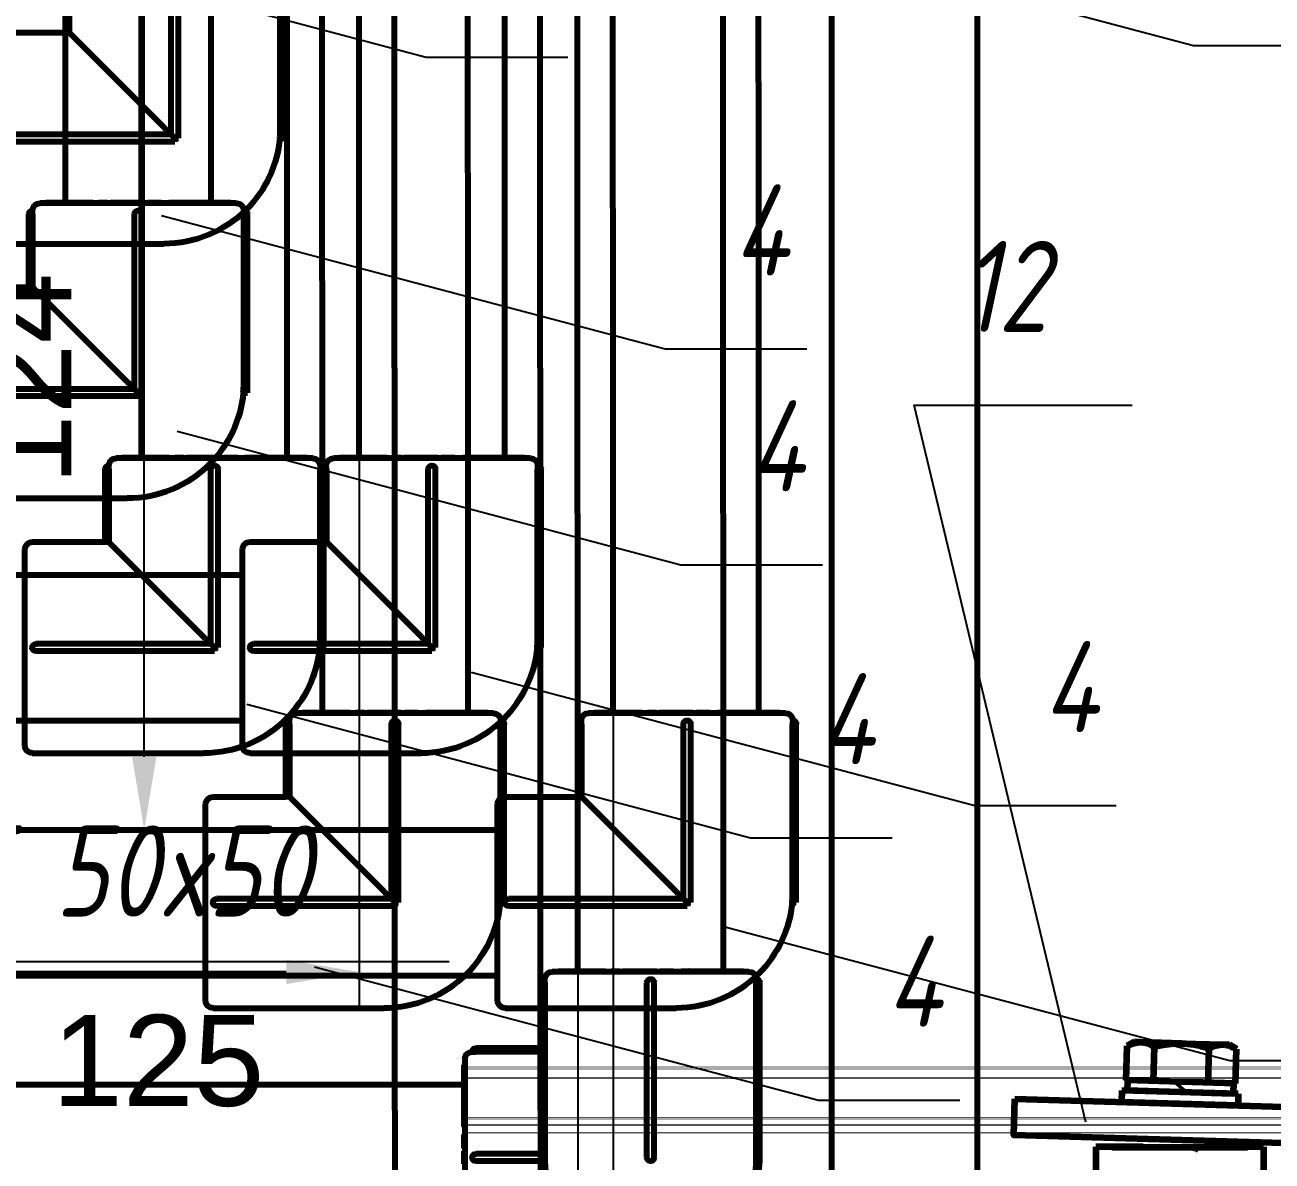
# Model space of a CAD drawing. Header units: millimetres. Extents: x -92220 to 11040, y -5929 to 27498.
# Drawn here: x 194.4 to 365.6, y 248 to 404 of the extents above; entities that cross this region are included whole.
import ezdxf

# ---------------------------------------------------------------- set-up
doc = ezdxf.new("R2010")
doc.units = ezdxf.units.MM
for name, color, linetype in [('13 Канализация 2', 7, 'Continuous'), ('17 Конструкции 2', 7, 'Continuous'), ('21 Вода ветка 1', 7, 'Continuous'), ('22 Вода ветка 2', 7, 'Continuous'), ('23 Вода ветка 3', 7, 'Continuous'), ('24 Вода ветка 4', 7, 'Continuous'), ('25 Вода ветка 5', 7, 'Continuous'), ('26 Вода ветка 6', 7, 'Continuous'), ('27 Вода ветка 7', 7, 'Continuous'), ('28 Вода ветка 8', 7, 'Continuous'), ('33 Вода ветка 13', 7, 'Continuous'), ('34 Вода ветка 14', 7, 'Continuous')]:
    doc.layers.add(name, color=color, linetype=linetype)
doc.styles.get("Standard").update_dxf_attribs({"font": 'arial.ttf'})
doc.styles.add('ГОСТ-ISOCPEUR', font='isocpeui.ttf', dxfattribs={"width": 0.8})
doc.dimstyles.new('ISO-25', dxfattribs={"dimtxt": 2.5, "dimasz": 2.5, "dimexe": 1.25, "dimexo": 0.625, "dimtad": 1, "dimtxsty": 'Standard', "dimcen": 2.5, "dimadec": 0, "dimazin": 0, "dimtfac": 1, "dimtmove": 0, "dimatfit": 3, "dimfxl": 1, "dimarcsym": 0})

# ---------------------------------------------------------------- blocks, each defined once
blk = doc.blocks.new('*D86')
at = {"layer": '13 Канализация 2', "color": 0, "lineweight": -2}
for p, q in [((267.85, 209.22), (39.69, 216.08)), ((236.05, 201.86), (39.48, 201.86))]:
    blk.add_line(p, q, dxfattribs=at)
for start, end in [(173.3344, 175.8067), (178.279, 180), (182.4723, 184.9446)]:
    blk.add_arc((513.02, 201.86), 463.54, start, end, dxfattribs=at)
at = {"layer": '13 Канализация 2', "color": 0}
for points in [[(47.39, 235.92), (54.05, 235.58), (49.69, 215.78)], [(53.24, 181.93), (46.58, 181.79), (49.48, 201.86)]]:
    blk.add_solid(points, dxfattribs=at)
at = {"layer": 'Defpoints', "color": 0}
for p in [(49.57, 211.14), (267.85, 209.22), (236.05, 201.86), (513.02, 201.86), (513.02, 201.86)]:
    blk.add_point(p, dxfattribs=at)
at = {"layer": '13 Канализация 2', "color": 0, "insert": (31.94, 209.08), "char_height": 12.5, "attachment_point": 5, "rotation": 89.1395}
blk.add_mtext('1,72%%d', dxfattribs=at)
blk = doc.blocks.new('A$C24473B691')
at = {"color": 0, "linetype": 'Continuous', "lineweight": -2, "extrusion": (-2.22045e-16, 1, -2.22045e-16)}
for p, q in [((13.5, 26), (-13.5, 26)), ((-12.69, 26), (-12.69, 26.1)), ((-12.69, 26.1), (-10.96, 26.1)), ((-10.96, 26), (-10.96, 26.1)), ((-9.7, 26.1), (-8.7, 26.1)), ((-9.7, 26), (-9.7, 26.1)), ((-8.7, 26), (-8.7, 26.1)), ((-8.7, 26.1), (-8.08, 26.1)), ((-8.08, 26.1), (-6.79, 26.1)), ((-8.08, 26), (-8.08, 26.1)), ((-6.79, 26.1), (-6.65, 26.1)), ((-6.79, 26), (-6.79, 26.1)), ((-6.65, 26), (-6.65, 26.1)), ((-6.65, 26.1), (-6.16, 26.1)), ((-6.16, 26), (-6.16, 26.1)), ((-5.42, 26.1), (-5.31, 26.1)), ((-5.42, 26), (-5.42, 26.1)), ((-5.31, 26.1), (-5.07, 26.1)), ((-5.31, 26), (-5.31, 26.1)), ((-5.07, 26), (-5.07, 26.1)), ((-5.07, 26.1), (-4.19, 26.1)), ((-4.19, 26), (-4.19, 26.1)), ((-3.84, 26.1), (-3.6, 26.1)), ((-3.84, 26), (-3.84, 26.1)), ((-3.6, 26.1), (-3.32, 26.1)), ((-3.6, 26), (-3.6, 26.1)), ((-3.32, 26), (-3.32, 26.1)), ((-3.32, 26.1), (-2.04, 26.1)), ((-2.04, 26.1), (-2.01, 26.1)), ((-2.04, 26), (-2.04, 26.1)), ((-2.01, 26.1), (-1.74, 26.1)), ((-2.01, 26), (-2.01, 26.1)), ((-1.74, 26.1), (-1.07, 26.1)), ((-1.74, 26), (-1.74, 26.1)), ((-0.94, 26), (-0.94, 26.1)), ((-0.86, 26.1), (-0.47, 26.1)), ((-0.47, 26.1), (-0.18, 26.1)), ((-0.47, 26), (-0.47, 26.1)), ((-0.18, 26), (-0.18, 26.1)), ((-0.18, 26.1), (0.07, 26.1)), ((0.07, 26.1), (0.86, 26.1)), ((0.07, 26), (0.07, 26.1)), ((0.86, 26), (0.86, 26.1)), ((1.28, 26.1), (1.54, 26.1)), ((1.28, 26), (1.28, 26.1)), ((1.54, 26.1), (1.69, 26.1)), ((1.54, 26), (1.54, 26.1)), ((1.69, 26.1), (2.2, 26.1)), ((1.69, 26), (1.69, 26.1)), ((3.06, 26), (3.06, 26.1)), ((4.28, 26), (4.28, 26.1)), ((5.2, 26), (5.2, 26.1)), ((6.82, 26.1), (7.22, 26.1)), ((6.82, 26), (6.82, 26.1)), ((7.22, 26), (7.22, 26.1)), ((8.46, 26), (8.46, 26.1)), ((9.19, 26.1), (9.24, 26.1)), ((9.19, 26), (9.19, 26.1)), ((9.24, 26.1), (9.42, 26.1)), ((9.24, 26), (9.24, 26.1)), ((9.42, 26), (9.42, 26.1)), ((10.15, 26.1), (10.42, 26.1)), ((10.15, 26), (10.15, 26.1)), ((10.42, 26.1), (10.5, 26.1)), ((10.42, 26), (10.42, 26.1)), ((10.5, 26.1), (10.6, 26.1)), ((10.5, 26), (10.5, 26.1)), ((10.6, 26.1), (10.71, 26.1)), ((10.6, 26), (10.6, 26.1)), ((10.71, 26), (10.71, 26.1)), ((12.06, 26.1), (12.45, 26.1)), ((12.06, 26), (12.06, 26.1)), ((12.45, 26.1), (12.69, 26.1)), ((12.45, 26), (12.45, 26.1)), ((12.69, 26.1), (12.73, 26.1)), ((12.69, 26), (12.69, 26.1)), ((12.73, 26), (12.73, 26.1)), ((-15, 14.5), (-15, 24.5)), ((-14.49, 24.5), (-14.49, 14.49)), ((-0.5, 0.5), (-0.5, 24.5)), ((0.5, 0), (0.5, 24.5)), ((14.49, 1.5), (14.49, 24.5)), ((15, 0), (15, 24.5)), ((-25, 14.5), (-15, 14.5)), ((-1.5, 1.5), (-14.49, 14.49)), ((-26, -13.5), (-26, 13.5)), ((-0.5, 0.5), (-24.5, 0.5)), ((0, 0), (-0.5, 0.5)), ((0, -0.5), (0, 0)), ((0, 0), (0.5, 0)), ((14.42, 0), (15, 0)), ((0, -0.5), (-24.5, -0.5)), ((-25, -14.5), (-1.5, -14.5))]:
    blk.add_line(p, q, dxfattribs=at)
at = {"color": 0, "linetype": 'Continuous', "lineweight": -2, "extrusion": (4.93038e-32, -2.22045e-16, -1)}
for centre, radius, start, end in [((13.5, 25), 1, 0, 90), ((-13.5, 25), 1, 90, 180), ((14.5, 24.5), 0.5, 0, 90), ((0, 24.5), 0.5, 0, 180), ((-14.5, 24.5), 0.5, 90, 180), ((25, 13.5), 1, 0, 90), ((24.5, 0), 0.5, 270, 90), ((1.5, 1.5), 16, 185.3794, 225), ((1.5, 1.5), 16, 225, 270), ((25, -13.5), 1, 270, 0)]:
    blk.add_arc(centre, radius, start, end, dxfattribs=at)
at = {"color": 0, "linetype": 'Continuous', "lineweight": -2}
for points, degree in [([(-10.96, 26.1), (-10.96, 26.1), (-10.81, 26.1)], 2), ([(-1.07, 26.1), (-1, 26.1), (-0.94, 26.1)], 2), ([(-0.94, 26.1), (-0.91, 26.1), (-0.86, 26.1)], 2), ([(2.2, 26.1), (2.61, 26.1), (3, 26.1), (3.05, 26.1)], 2), ([(3.05, 26.1), (3.06, 26.1), (3.06, 26.1)], 2), ([(5.45, 26.1), (5.6, 26.1), (5.85, 26.1), (6.11, 26.1), (6.39, 26.1), (6.53, 26.1)], 2), ([(7.36, 26.1), (7.52, 26.1), (7.98, 26.1), (8.2, 26.1)], 2), ([(8.46, 26.1), (8.48, 26.1), (8.52, 26.1)], 2), ([(8.52, 26.1), (8.68, 26.1), (8.85, 26.1)], 2), ([(8.85, 26.1), (8.98, 26.1), (9.19, 26.1)], 2), ([(10.71, 26.1), (10.71, 26.1), (10.92, 26.1)], 2), ([(10.92, 26.1), (11.12, 26.1), (11.39, 26.1)], 2), ([(11.39, 26.1), (11.67, 26.1), (12.05, 26.1), (12.06, 26.1)], 2), ([(12.06, 26.1), (12.06, 26.1), (12.06, 26.1)], 2), ([(-1.5, 1.5), (-1.17, 1.17), (-0.83, 0.83), (-0.5, 0.5)], 3)]:
    blk.add_open_spline(points, degree=degree, dxfattribs=at)
for points, degree, knots in [([(-10.81, 26.1), (-10.67, 26.1), (-10.23, 26.1), (-9.84, 26.1), (-9.7, 26.1)], 2, [-3, -3, -3, -2, -1, -0.484947, -0.484947, -0.484947]), ([(4.28, 26.1), (4.28, 26.1), (4.41, 26.1), (4.65, 26.1)], 2, [-1.502374, -1.502374, -1.502374, -1, 0, 0, 0]), ([(4.65, 26.1), (4.91, 26.1), (5.18, 26.1), (5.2, 26.1)], 2, [-2, -2, -2, -1, -0.936655, -0.936655, -0.936655]), ([(5.2, 26.1), (5.2, 26.1), (5.27, 26.1), (5.45, 26.1)], 2, [-1.431321, -1.431321, -1.431321, -1, 0, 0, 0]), ([(6.53, 26.1), (6.72, 26.1), (6.82, 26.1), (6.82, 26.1)], 2, [-3, -3, -3, -2, -1.429003, -1.429003, -1.429003]), ([(7.22, 26.1), (7.22, 26.1), (7.29, 26.1), (7.36, 26.1)], 2, [-1.875117, -1.875117, -1.875117, -1, 0, 0, 0]), ([(8.2, 26.1), (8.42, 26.1), (8.46, 26.1), (8.46, 26.1)], 2, [-2, -2, -2, -1, -0.823469, -0.823469, -0.823469]), ([(9.42, 26.1), (9.57, 26.1), (9.8, 26.1), (9.92, 26.1)], 2, [-1.854622, -1.854622, -1.854622, -1, 0, 0, 0]), ([(9.92, 26.1), (10.09, 26.1), (10.15, 26.1), (10.15, 26.1)], 2, [-3, -3, -3, -2, -1.715556, -1.715556, -1.715556]), ([(-14.49, 24.5), (-14.49, 24.56), (-14.49, 24.62), (-14.49, 24.73), (-14.49, 24.79), (-14.5, 24.87), (-14.5, 24.91), (-14.5, 24.95), (-14.5, 24.97), (-14.5, 24.99), (-14.5, 25), (-14.5, 25)], 3, [0.22380526, 0.22380526, 0.22380526, 0.22380526, 0.24107522, 0.24107522, 0.25834518, 0.25834518, 0.27361424, 0.27361424, 0.28601062, 0.28601062, 0.29840701, 0.29840701, 0.29840701, 0.29840701]), ([(14.5, 25), (14.5, 25), (14.5, 24.99), (14.5, 24.97), (14.5, 24.95), (14.5, 24.91), (14.5, 24.87), (14.49, 24.79), (14.49, 24.73), (14.49, 24.62), (14.49, 24.56), (14.49, 24.5)], 3, [0.44761051, 0.44761051, 0.44761051, 0.44761051, 0.4600069, 0.4600069, 0.47240329, 0.47240329, 0.48767234, 0.48767234, 0.5049423, 0.5049423, 0.52221227, 0.52221227, 0.52221227, 0.52221227]), ([(-14.49, 14.49), (-14.49, 14.49), (-14.5, 14.49), (-14.5, 14.49), (-14.56, 14.49), (-14.63, 14.49), (-14.75, 14.49), (-14.81, 14.49), (-14.9, 14.5), (-14.94, 14.5), (-14.99, 14.5), (-15, 14.5), (-15, 14.5)], 3, [0.30051544, 0.30051544, 0.30051544, 0.30051544, 0.30137498, 0.30137498, 0.30137498, 0.32021092, 0.32021092, 0.33904685, 0.33904685, 0.35788279, 0.35788279, 0.37671872, 0.37671872, 0.37671872, 0.37671872]), ([(14.42, 0), (14.44, 0.25), (14.46, 0.5), (14.49, 1), (14.49, 1.25), (14.49, 1.5)], 3, [-0.1505166, -0.1505166, -0.1505166, -0.1505166, -0.0751727, -0.0751727, -0.0000024, -0.0000024, -0.0000024, -0.0000024])]:
    blk.add_open_spline(points, degree=degree, knots=knots, dxfattribs=at)
blk = doc.blocks.new('*D145')
at = {"layer": '23 Вода ветка 3', "color": 0, "lineweight": -2}
for p, q in [((210, 588.45), (121.21, 588.45)), ((126.21, 578.45), (126.21, 408.51)), ((189, 398.51), (121.21, 398.51))]:
    blk.add_line(p, q, dxfattribs=at)
at = {"layer": '23 Вода ветка 3', "color": 0}
for points in [[(127.88, 578.45), (124.54, 578.45), (126.21, 588.45)], [(124.54, 408.51), (127.88, 408.51), (126.21, 398.51)]]:
    blk.add_solid(points, dxfattribs=at)
at = {"layer": 'Defpoints', "color": 0}
for p in [(210, 588.45), (126.21, 398.51), (189, 398.51)]:
    blk.add_point(p, dxfattribs=at)
at = {"layer": '23 Вода ветка 3', "color": 0, "insert": (109.83, 465.16), "char_height": 12.5, "attachment_point": 5, "rotation": 90}
blk.add_mtext('190', dxfattribs=at)
blk = doc.blocks.new('*D155')
at = {"layer": '25 Вода ветка 5', "color": 0, "lineweight": -2}
for p, q in [((245.27, 528.51), (178.41, 528.51)), ((183.41, 338.51), (183.41, 518.51)), ((224.3, 328.51), (178.41, 328.51))]:
    blk.add_line(p, q, dxfattribs=at)
at = {"layer": '25 Вода ветка 5', "color": 0}
for points in [[(185.07, 518.51), (181.74, 518.51), (183.41, 528.51)], [(181.74, 338.51), (185.07, 338.51), (183.41, 328.51)]]:
    blk.add_solid(points, dxfattribs=at)
at = {"layer": 'Defpoints', "color": 0}
for p in [(183.41, 528.51), (245.27, 528.51), (224.3, 328.51)]:
    blk.add_point(p, dxfattribs=at)
at = {"layer": '25 Вода ветка 5', "color": 0, "insert": (167.03, 428.51), "char_height": 12.5, "attachment_point": 5, "rotation": 90}
blk.add_mtext('200', dxfattribs=at)
blk = doc.blocks.new('*D156')
at = {"layer": '25 Вода ветка 5', "color": 0, "lineweight": -2}
for p, q in [((240.3, 344.52), (240.3, 268.98)), ((110.3, 313.51), (110.3, 268.98)), ((230.3, 273.98), (120.3, 273.98))]:
    blk.add_line(p, q, dxfattribs=at)
at = {"layer": '25 Вода ветка 5', "color": 0}
for points in [[(120.3, 275.65), (120.3, 272.31), (110.3, 273.98)], [(230.3, 272.31), (230.3, 275.65), (240.3, 273.98)]]:
    blk.add_solid(points, dxfattribs=at)
at = {"layer": 'Defpoints', "color": 0}
for p in [(240.3, 344.52), (110.3, 313.51), (110.3, 273.98)]:
    blk.add_point(p, dxfattribs=at)
at = {"layer": '25 Вода ветка 5', "color": 0, "insert": (175.3, 290.37), "char_height": 12.5, "attachment_point": 5}
blk.add_mtext('130', dxfattribs=at)
blk = doc.blocks.new('*D173')
at = {"layer": '26 Вода ветка 6', "color": 0, "lineweight": -2}
for p, q in [((270.3, 274.11), (270.3, 198.98)), ((150.3, 243.51), (150.3, 198.98)), ((260.3, 203.98), (160.3, 203.98))]:
    blk.add_line(p, q, dxfattribs=at)
at = {"layer": '26 Вода ветка 6', "color": 0}
for points in [[(160.3, 205.65), (160.3, 202.31), (150.3, 203.98)], [(260.3, 202.31), (260.3, 205.65), (270.3, 203.98)]]:
    blk.add_solid(points, dxfattribs=at)
at = {"layer": 'Defpoints', "color": 0}
for p in [(270.3, 274.11), (150.3, 243.51), (150.3, 203.98)]:
    blk.add_point(p, dxfattribs=at)
at = {"layer": '26 Вода ветка 6', "color": 0, "insert": (210.3, 220.36), "char_height": 12.5, "attachment_point": 5}
blk.add_mtext('120', dxfattribs=at)
blk = doc.blocks.new('*D186')
at = {"layer": '27 Вода ветка 7', "color": 0, "lineweight": -2}
for p, q in [((279.34, 417.26), (205.81, 417.26)), ((210.81, 303.51), (210.81, 407.26)), ((259.3, 293.51), (205.81, 293.51))]:
    blk.add_line(p, q, dxfattribs=at)
at = {"layer": '27 Вода ветка 7', "color": 0}
for points in [[(212.48, 407.26), (209.15, 407.26), (210.81, 417.26)], [(209.15, 303.51), (212.48, 303.51), (210.81, 293.51)]]:
    blk.add_solid(points, dxfattribs=at)
at = {"layer": 'Defpoints', "color": 0}
for p in [(210.81, 417.26), (279.34, 417.26), (259.3, 293.51)]:
    blk.add_point(p, dxfattribs=at)
at = {"layer": '27 Вода ветка 7', "color": 0, "insert": (194.54, 355.39), "char_height": 12.5, "attachment_point": 5, "rotation": 90}
blk.add_mtext('124', dxfattribs=at)
blk = doc.blocks.new('*D187')
at = {"layer": '27 Вода ветка 7', "color": 0, "lineweight": -2}
for p, q in [((275.16, 309.62), (275.16, 240.36)), ((150.3, 278.51), (150.3, 240.36)), ((265.16, 245.36), (160.3, 245.36))]:
    blk.add_line(p, q, dxfattribs=at)
at = {"layer": '27 Вода ветка 7', "color": 0}
for points in [[(160.3, 247.03), (160.3, 243.7), (150.3, 245.36)], [(265.16, 243.7), (265.16, 247.03), (275.16, 245.36)]]:
    blk.add_solid(points, dxfattribs=at)
at = {"layer": 'Defpoints', "color": 0}
for p in [(275.16, 309.62), (150.3, 278.51), (150.3, 245.36)]:
    blk.add_point(p, dxfattribs=at)
at = {"layer": '27 Вода ветка 7', "color": 0, "insert": (212.73, 261.75), "char_height": 12.5, "attachment_point": 5}
blk.add_mtext('125', dxfattribs=at)

msp = doc.modelspace()

# ---------------------------------------------------------------- hatches: boundary and pattern name
at = {"layer": '13 Канализация 2', "lineweight": -3}
h = msp.add_hatch(dxfattribs=at)
h.set_pattern_fill('ANSI31', color=256, scale=5, style=0)
edge = h.paths.add_edge_path()
edge.add_spline(control_points=[(628.42, 289.96), (628.41, 296.53), (627.79, 309.63), (625.11, 329.01), (620.85, 347.94), (613.29, 372.55), (600.72, 402.33), (582.09, 436.52), (561.13, 469.62), (531.71, 512.62), (502.02, 554.9), (475.9, 598.71), (458.4, 631.83), (442.6, 665.49), (428.34, 699.65), (415.48, 734.27), (399.96, 781.03), (383.26, 840.51), (366.29, 912.96), (346.31, 1010.82), (326.41, 1108.78), (307.34, 1206.59), (298.31, 1267.72), (293.74, 1316.59), (291.31, 1365.81), (292.25, 1402.84), (292.25, 1427.65)], knot_values=[0, 0, 0, 0, 19.727014, 39.263718, 58.613595, 77.881164, 116.445009, 155.330985, 194.563689, 233.934036, 311.640841, 349.454811, 386.860875, 423.995714, 460.969763, 497.872007, 534.771368, 608.741647, 683.117566, 757.9428, 908.373419, 983.002416, 1056.899524, 1093.609668, 1130.227868, 1204.665591, 1204.665591, 1204.665591, 1204.665591], degree=3, periodic=0)
edge.add_line((292.25, 1427.65), (277.75, 1427.65))
edge.add_spline(control_points=[(277.75, 1427.65), (277.75, 1402.52), (274.67, 1280.26), (340.08, 987.91), (400.95, 617.01), (613.92, 391.22), (613.92, 289.83)], knot_values=[0, 0, 0, 0, 75.401912, 366.059478, 892.491043, 1196.661394, 1196.661394, 1196.661394, 1196.661394], degree=3, periodic=0)
edge.add_line((613.92, 289.83), (628.42, 289.96))

# ---------------------------------------------------------------- linework, layer by layer
at = {"layer": '13 Канализация 2', "lineweight": 100}
for p, q in [((345.56, 259.1), (345.7, 263.82)), ((346.72, 264.37), (345.7, 263.82)), ((347.59, 264.34), (346.72, 264.37)), ((353.22, 264.17), (347.59, 264.34)), ((349.31, 258.99), (349.45, 263.7)), ((353.22, 264.17), (358.85, 264)), ((359.72, 263.98), (358.85, 264)), ((360.71, 263.37), (359.72, 263.98)), ((356.81, 258.76), (356.95, 263.48)), ((360.56, 258.65), (360.71, 263.37)), ((360.56, 258.65), (345.56, 259.1)), ((345.75, 257.69), (345.78, 259.09)), ((360.31, 257.41), (360.33, 258.66)), ((344.96, 257.72), (344.91, 256.12)), ((360.95, 257.24), (344.96, 257.72)), ((360.16, 257.26), (345.75, 257.69)), ((360.31, 257.41), (360.16, 257.26)), ((360.95, 257.24), (360.91, 255.64)), ((360.91, 255.64), (344.91, 256.12)), ((347.89, 249.98), (341.39, 249.98)), ((341.39, 249.98), (341.39, 248.78)), ((343.59, 249.92), (352.89, 249.92)), ((354.4, 249.88), (351.38, 249.88)), ((352.89, 249.92), (362.19, 249.92)), ((364.39, 249.98), (357.89, 249.98)), ((364.39, 249.98), (364.39, 248.78)), ((341.39, 248.78), (341.39, 228.7)), ((364.39, 248.78), (364.39, 228.7))]:
    msp.add_line(p, q, dxfattribs=at)
at = {"layer": '13 Канализация 2'}
for p, q in [((352.2, 258.75), (352.34, 258.9)), ((353.74, 257.45), (352.2, 258.75)), ((353.88, 257.6), (352.34, 258.9)), ((353.88, 257.6), (353.74, 257.45))]:
    msp.add_line(p, q, dxfattribs=at)
at = {"layer": '13 Канализация 2', "flags": 128}
msp.add_lwpolyline([(340.03, 253.36), (316.49, 351.78), (346.38, 351.78)], dxfattribs=at)
at = {"layer": '13 Канализация 2', "lineweight": 100}
msp.add_lwpolyline([(330.29, 256.56), (370.27, 255.36, 0.414214), (375.42, 260.2), (376.62, 300.19), (381.62, 300.04), (380.42, 260.05, -0.414214), (370.12, 250.36), (330.14, 251.56)], format="xyb", close=True, dxfattribs=at)
msp.add_arc((354.4, 247.88), 2, 55, 90, dxfattribs=at)
at = {"layer": '13 Канализация 2', "lineweight": 80, "start_tangent": (0, -1), "end_tangent": (0, -1)}
msp.add_spline([(277.75, 1427.65), (277.75, 1352.25), (320.83, 1064.81), (480.45, 563.16), (613.92, 289.83)], degree=3, dxfattribs=at)
at = {"layer": '13 Канализация 2', "lineweight": 80}
msp.add_open_spline([(292.25, 1427.65), (292.25, 1402.84), (291.31, 1365.81), (293.74, 1316.59), (298.31, 1267.72), (307.34, 1206.59), (326.41, 1108.78), (346.31, 1010.82), (366.29, 912.96), (383.26, 840.51), (399.96, 781.03), (415.48, 734.27), (428.34, 699.65), (442.6, 665.49), (458.4, 631.83), (475.9, 598.71), (502.02, 554.9), (531.71, 512.62), (561.13, 469.62), (582.09, 436.52), (600.72, 402.33), (613.29, 372.55), (620.85, 347.94), (625.11, 329.01), (627.79, 309.63), (628.41, 296.53), (628.42, 289.96)], degree=3, knots=[0, 0, 0, 0, 74.437722, 111.055923, 147.766067, 221.663174, 296.292172, 446.722791, 521.548025, 595.923944, 669.894223, 706.793584, 743.695828, 780.669877, 817.804716, 855.21078, 893.02475, 970.731554, 1010.101902, 1049.334606, 1088.220582, 1126.784427, 1146.051996, 1165.401873, 1184.938576, 1204.665591, 1204.665591, 1204.665591, 1204.665591], dxfattribs=at)
at = {"layer": '13 Канализация 2', "lineweight": 100}
for points, knots in [([(345.7, 263.82), (346.01, 263.98), (346.33, 264.12), (346.96, 264.3), (347.27, 264.35), (347.59, 264.34)], [0, 0, 0, 0, 0.5, 0.5, 1, 1, 1, 1]), ([(347.59, 264.34), (347.75, 264.34), (347.91, 264.32), (348.23, 264.25), (348.38, 264.21), (348.85, 264.04), (349.15, 263.89), (349.45, 263.7)], [0, 0, 0, 0, 0.25, 0.25, 0.5, 0.5, 1, 1, 1, 1]), ([(349.45, 263.7), (350.07, 263.86), (350.7, 263.99), (351.95, 264.15), (352.59, 264.19), (353.22, 264.17)], [0, 0, 0, 0, 0.5, 0.5, 1, 1, 1, 1]), ([(353.22, 264.17), (353.86, 264.15), (354.5, 264.08), (355.74, 263.84), (356.35, 263.67), (356.95, 263.48)], [0, 0, 0, 0, 0.5, 0.5, 1, 1, 1, 1]), ([(356.95, 263.48), (357.27, 263.65), (357.58, 263.78), (358.21, 263.97), (358.53, 264.01), (358.85, 264)], [0, 0, 0, 0, 0.5, 0.5, 1, 1, 1, 1]), ([(358.85, 264), (359.01, 264), (359.17, 263.98), (359.48, 263.92), (359.64, 263.87), (360.1, 263.71), (360.4, 263.55), (360.71, 263.37)], [0, 0, 0, 0, 0.25, 0.25, 0.5, 0.5, 1, 1, 1, 1])]:
    msp.add_open_spline(points, degree=3, knots=knots, dxfattribs=at)
at = {"layer": '17 Конструкции 2'}
msp.add_line((167.29, 275.41), (252.66, 275.41), dxfattribs=at)
at = {"layer": '21 Вода ветка 1', "flags": 128}
msp.add_lwpolyline([(180.41, 417.91), (249.52, 399.59), (268.94, 399.59)], dxfattribs=at)
at = {"layer": '22 Вода ветка 2', "color": 5, "lineweight": 80}
for points in [[(200.01, 379.51), (199.8, 903.23)], [(220.01, 379.51), (219.8, 903.23)]]:
    msp.add_lwpolyline(points, dxfattribs=at)
at = {"layer": '22 Вода ветка 2', "flags": 128}
msp.add_lwpolyline([(215.34, 348.21), (284.45, 329.88), (303.87, 329.88)], dxfattribs=at)
at = {"layer": '23 Вода ветка 3', "flags": 128}
msp.add_lwpolyline([(213.2, 377.84), (282.31, 359.52), (301.73, 359.52)], dxfattribs=at)
at = {"layer": '24 Вода ветка 4', "color": 5, "lineweight": 80}
for points in [[(235.28, 309.51), (235.07, 903.23)], [(255.28, 309.51), (255.07, 903.23)], [(45.62, 293.51), (219.23, 293.51)], [(45.62, 273.51), (219.23, 273.51)]]:
    msp.add_lwpolyline(points, dxfattribs=at)
at = {"layer": '24 Вода ветка 4', "flags": 128}
msp.add_lwpolyline([(234.2, 274.7), (303.32, 256.37), (322.74, 256.37)], dxfattribs=at)
at = {"layer": '25 Вода ветка 5', "color": 1, "lineweight": 80}
for points in [[(240.3, 344.52), (240.08, 1002.79)], [(260.3, 344.52), (260.08, 1002.79)], [(-154, 328.51), (224.3, 328.51)], [(-154, 308.51), (224.3, 308.51)]]:
    msp.add_lwpolyline(points, dxfattribs=at)
at = {"layer": '25 Вода ветка 5', "flags": 128}
msp.add_lwpolyline([(255.68, 315.14), (324.79, 296.81), (344.21, 296.81)], dxfattribs=at)
at = {"layer": '26 Вода ветка 6', "color": 5, "lineweight": 80, "extrusion": (2.28848e-17, 1, -2.22045e-16)}
for p, q in [((293.8, 274.01), (266.8, 274.01)), ((267.61, 274.01), (267.61, 274.11)), ((267.61, 274.11), (269.34, 274.11)), ((269.34, 274.01), (269.34, 274.11)), ((270.6, 274.11), (271.6, 274.11)), ((270.6, 274.01), (270.6, 274.11)), ((271.6, 274.01), (271.6, 274.11)), ((271.6, 274.11), (272.22, 274.11)), ((272.22, 274.11), (273.51, 274.11)), ((272.22, 274.01), (272.22, 274.11)), ((273.51, 274.11), (273.65, 274.11)), ((273.51, 274.01), (273.51, 274.11)), ((273.65, 274.01), (273.65, 274.11)), ((273.65, 274.11), (274.14, 274.11)), ((274.14, 274.01), (274.14, 274.11)), ((274.88, 274.11), (274.99, 274.11)), ((274.88, 274.01), (274.88, 274.11)), ((274.99, 274.11), (275.23, 274.11)), ((274.99, 274.01), (274.99, 274.11)), ((275.23, 274.01), (275.23, 274.11)), ((275.23, 274.11), (276.11, 274.11)), ((276.11, 274.01), (276.11, 274.11)), ((276.46, 274.11), (276.7, 274.11)), ((276.46, 274.01), (276.46, 274.11)), ((276.7, 274.11), (276.98, 274.11)), ((276.7, 274.01), (276.7, 274.11)), ((276.98, 274.01), (276.98, 274.11)), ((276.98, 274.11), (278.26, 274.11)), ((278.26, 274.11), (278.29, 274.11)), ((278.26, 274.01), (278.26, 274.11)), ((278.29, 274.11), (278.56, 274.11)), ((278.29, 274.01), (278.29, 274.11)), ((278.56, 274.11), (279.23, 274.11)), ((278.56, 274.01), (278.56, 274.11)), ((279.36, 274.01), (279.36, 274.11)), ((279.44, 274.11), (279.83, 274.11)), ((279.83, 274.11), (280.11, 274.11)), ((279.83, 274.01), (279.83, 274.11)), ((280.11, 274.01), (280.11, 274.11)), ((280.11, 274.11), (280.37, 274.11)), ((280.37, 274.11), (281.16, 274.11)), ((280.37, 274.01), (280.37, 274.11)), ((281.16, 274.01), (281.16, 274.11)), ((281.58, 274.11), (281.84, 274.11)), ((281.58, 274.01), (281.58, 274.11)), ((281.84, 274.11), (281.99, 274.11)), ((281.84, 274.01), (281.84, 274.11)), ((281.99, 274.11), (282.5, 274.11)), ((281.99, 274.01), (281.99, 274.11)), ((283.36, 274.01), (283.36, 274.11)), ((284.58, 274.01), (284.58, 274.11)), ((285.5, 274.01), (285.5, 274.11)), ((287.12, 274.11), (287.52, 274.11)), ((287.12, 274.01), (287.12, 274.11)), ((287.52, 274.01), (287.52, 274.11)), ((288.76, 274.01), (288.76, 274.11)), ((289.49, 274.11), (289.54, 274.11)), ((289.49, 274.01), (289.49, 274.11)), ((289.54, 274.11), (289.72, 274.11)), ((289.54, 274.01), (289.54, 274.11)), ((289.72, 274.01), (289.72, 274.11)), ((290.45, 274.11), (290.72, 274.11)), ((290.45, 274.01), (290.45, 274.11)), ((290.72, 274.11), (290.8, 274.11)), ((290.72, 274.01), (290.72, 274.11)), ((290.8, 274.11), (290.9, 274.11)), ((290.8, 274.01), (290.8, 274.11)), ((290.9, 274.11), (291.01, 274.11)), ((290.9, 274.01), (290.9, 274.11)), ((291.01, 274.01), (291.01, 274.11)), ((292.36, 274.11), (292.75, 274.11)), ((292.36, 274.01), (292.36, 274.11)), ((292.75, 274.11), (292.98, 274.11)), ((292.75, 274.01), (292.75, 274.11)), ((292.98, 274.11), (293.03, 274.11)), ((292.98, 274.01), (292.98, 274.11)), ((293.03, 274.01), (293.03, 274.11)), ((265.3, 248.01), (265.3, 272.51)), ((265.81, 272.51), (265.81, 248.01)), ((279.8, 248.51), (279.8, 272.51)), ((280.8, 248.51), (280.8, 272.51)), ((294.79, 248.01), (294.79, 272.51)), ((295.3, 248.01), (295.3, 272.51)), ((294.79, 248.01), (295.3, 248.01))]:
    msp.add_line(p, q, dxfattribs=at)
at = {"layer": '26 Вода ветка 6', "color": 5, "lineweight": 80, "extrusion": (-1, 8.41171e-17, -2.22045e-16)}
for p, q in [((254.8, 262.01), (254.8, 235.01)), ((265.3, 263.51), (256.3, 263.51)), ((265.3, 263.01), (256.3, 263.01)), ((280.8, 263.01), (280.8, 263.51)), ((254.8, 261.24), (254.7, 261.24)), ((254.7, 261.2), (254.7, 261.24)), ((254.8, 261.2), (254.7, 261.2)), ((254.7, 260.97), (254.7, 261.2)), ((254.8, 260.97), (254.7, 260.97)), ((254.7, 260.58), (254.7, 260.97)), ((254.8, 260.58), (254.7, 260.58)), ((254.7, 259.11), (254.7, 259.22)), ((254.8, 259.22), (254.7, 259.22)), ((254.8, 259.11), (254.7, 259.11)), ((254.7, 259.02), (254.7, 259.11)), ((254.8, 259.02), (254.7, 259.02)), ((254.7, 258.94), (254.7, 259.02)), ((254.8, 258.94), (254.7, 258.94)), ((254.7, 258.66), (254.7, 258.94)), ((254.8, 258.66), (254.7, 258.66)), ((254.8, 257.93), (254.7, 257.93)), ((254.7, 257.76), (254.7, 257.93)), ((254.8, 257.76), (254.7, 257.76)), ((254.7, 257.7), (254.7, 257.76)), ((254.8, 257.7), (254.7, 257.7)), ((254.8, 256.97), (254.7, 256.97)), ((254.7, 255.33), (254.7, 255.73)), ((254.8, 255.73), (254.7, 255.73)), ((254.8, 255.33), (254.7, 255.33)), ((254.8, 253.71), (254.7, 253.71)), ((254.8, 252.8), (254.7, 252.8)), ((254.8, 251.57), (254.7, 251.57)), ((254.7, 250.21), (254.7, 250.71)), ((254.8, 250.21), (254.7, 250.21)), ((254.7, 250.06), (254.7, 250.21)), ((254.8, 250.06), (254.7, 250.06)), ((254.7, 249.8), (254.7, 250.06)), ((254.8, 249.8), (254.7, 249.8)), ((254.8, 249.37), (254.7, 249.37)), ((254.7, 248.58), (254.7, 249.37)), ((254.8, 248.58), (254.7, 248.58)), ((254.7, 248.33), (254.7, 248.58)), ((254.8, 248.33), (254.7, 248.33)), ((254.7, 248.04), (254.7, 248.33)), ((265.3, 249.01), (256.3, 249.01)), ((254.8, 248.04), (254.7, 248.04)), ((254.7, 247.65), (254.7, 248.04)), ((265.3, 248.01), (256.3, 248.01))]:
    msp.add_line(p, q, dxfattribs=at)
at = {"layer": '26 Вода ветка 6', "color": 5, "lineweight": 80}
msp.add_line((265.3, 248.01), (265.81, 248.01), dxfattribs=at)
for points in [[(270.3, 274.01), (270.09, 903.23)], [(290.3, 274.01), (290.09, 903.23)], [(-288.87, 258.51), (254.8, 258.51)]]:
    msp.add_lwpolyline(points, dxfattribs=at)
at = {"layer": '26 Вода ветка 6', "color": 5, "lineweight": 80, "extrusion": (-5.08144e-33, -2.22045e-16, -1)}
for centre, radius, start, end in [((-266.8, 273.01), 1, 0, 90), ((-293.8, 273.01), 1, 90, 180), ((-265.8, 272.51), 0.5, 0, 90), ((-280.3, 272.51), 0.5, 0, 180), ((-294.8, 272.51), 0.5, 90, 180)]:
    msp.add_arc(centre, radius, start, end, dxfattribs=at)
at = {"layer": '26 Вода ветка 6', "color": 5, "lineweight": 80, "extrusion": (2.22045e-16, -1.86777e-32, -1)}
for centre, radius, start in [((-255.8, 262.01), 1, 0), ((-256.3, 263.01), 0.5, 0), ((-256.3, 248.51), 0.5, 270)]:
    msp.add_arc(centre, radius, start, 90, dxfattribs=at)
at = {"layer": '26 Вода ветка 6', "color": 5, "lineweight": 80, "extrusion": (2.21112e-32, 2.22045e-16, -1)}
msp.add_arc((-280.3, 248.51), 0.5, 180, 0, dxfattribs=at)
at = {"layer": '26 Вода ветка 6', "color": 5, "lineweight": 80}
for centre, start, end in [((280.3, 248.01), 180, 0), ((280.8, 248.51), 270, 358.0239)]:
    msp.add_arc(centre, 14.5, start, end, dxfattribs=at)
for points in [[(269.34, 274.11), (269.34, 274.11), (269.48, 274.11)], [(279.23, 274.11), (279.3, 274.11), (279.36, 274.11)], [(279.36, 274.11), (279.39, 274.11), (279.44, 274.11)], [(282.5, 274.11), (282.91, 274.11), (283.3, 274.11), (283.35, 274.11)], [(283.35, 274.11), (283.36, 274.11), (283.36, 274.11)], [(285.75, 274.11), (285.9, 274.11), (286.15, 274.11), (286.41, 274.11), (286.69, 274.11), (286.83, 274.11)], [(287.66, 274.11), (287.82, 274.11), (288.28, 274.11), (288.5, 274.11)], [(288.76, 274.11), (288.78, 274.11), (288.82, 274.11)], [(288.82, 274.11), (288.98, 274.11), (289.15, 274.11)], [(289.15, 274.11), (289.28, 274.11), (289.49, 274.11)], [(291.01, 274.11), (291.01, 274.11), (291.22, 274.11)], [(291.22, 274.11), (291.42, 274.11), (291.69, 274.11)], [(291.69, 274.11), (291.97, 274.11), (292.35, 274.11), (292.36, 274.11)], [(292.36, 274.11), (292.36, 274.11), (292.36, 274.11)], [(254.7, 260.58), (254.7, 260.58), (254.7, 260.58)], [(254.7, 259.9), (254.7, 260.19), (254.7, 260.57), (254.7, 260.58)], [(254.7, 259.44), (254.7, 259.63), (254.7, 259.9)], [(254.7, 259.22), (254.7, 259.22), (254.7, 259.44)], [(254.7, 257.36), (254.7, 257.49), (254.7, 257.7)], [(254.7, 257.03), (254.7, 257.2), (254.7, 257.36)], [(254.7, 256.97), (254.7, 257), (254.7, 257.03)], [(254.7, 255.88), (254.7, 256.03), (254.7, 256.49), (254.7, 256.71)], [(254.7, 253.96), (254.7, 254.11), (254.7, 254.37), (254.7, 254.63), (254.7, 254.9), (254.7, 255.04)], [(254.7, 251.56), (254.7, 251.57), (254.7, 251.57)], [(254.7, 250.71), (254.7, 251.13), (254.7, 251.51), (254.7, 251.56)]]:
    msp.add_open_spline(points, degree=2, dxfattribs=at)
for points, degree, knots in [([(269.48, 274.11), (269.63, 274.11), (270.07, 274.11), (270.46, 274.11), (270.6, 274.11)], 2, [-3, -3, -3, -2, -1, -0.484947, -0.484947, -0.484947]), ([(284.58, 274.11), (284.58, 274.11), (284.71, 274.11), (284.95, 274.11)], 2, [-1.502374, -1.502374, -1.502374, -1, 0, 0, 0]), ([(284.95, 274.11), (285.21, 274.11), (285.48, 274.11), (285.5, 274.11)], 2, [-2, -2, -2, -1, -0.936655, -0.936655, -0.936655]), ([(285.5, 274.11), (285.5, 274.11), (285.57, 274.11), (285.75, 274.11)], 2, [-1.431321, -1.431321, -1.431321, -1, 0, 0, 0]), ([(286.83, 274.11), (287.02, 274.11), (287.12, 274.11), (287.12, 274.11)], 2, [-3, -3, -3, -2, -1.429003, -1.429003, -1.429003]), ([(287.52, 274.11), (287.52, 274.11), (287.59, 274.11), (287.66, 274.11)], 2, [-1.875117, -1.875117, -1.875117, -1, 0, 0, 0]), ([(288.5, 274.11), (288.72, 274.11), (288.76, 274.11), (288.76, 274.11)], 2, [-2, -2, -2, -1, -0.823469, -0.823469, -0.823469]), ([(289.72, 274.11), (289.87, 274.11), (290.1, 274.11), (290.22, 274.11)], 2, [-1.854622, -1.854622, -1.854622, -1, 0, 0, 0]), ([(290.22, 274.11), (290.39, 274.11), (290.45, 274.11), (290.45, 274.11)], 2, [-3, -3, -3, -2, -1.715556, -1.715556, -1.715556]), ([(265.81, 272.51), (265.81, 272.57), (265.81, 272.63), (265.81, 272.75), (265.81, 272.8), (265.8, 272.88), (265.8, 272.92), (265.8, 272.97), (265.8, 272.99), (265.8, 273.01), (265.8, 273.01), (265.8, 273.01)], 3, [0.22380526, 0.22380526, 0.22380526, 0.22380526, 0.24107522, 0.24107522, 0.25834518, 0.25834518, 0.27361424, 0.27361424, 0.28601062, 0.28601062, 0.29840701, 0.29840701, 0.29840701, 0.29840701]), ([(294.8, 273.01), (294.8, 273.01), (294.8, 273.01), (294.8, 272.99), (294.8, 272.97), (294.8, 272.92), (294.8, 272.88), (294.79, 272.8), (294.79, 272.75), (294.79, 272.63), (294.79, 272.57), (294.79, 272.51)], 3, [0.44761051, 0.44761051, 0.44761051, 0.44761051, 0.4600069, 0.4600069, 0.47240329, 0.47240329, 0.48767234, 0.48767234, 0.5049423, 0.5049423, 0.52221227, 0.52221227, 0.52221227, 0.52221227]), ([(255.8, 263.01), (255.8, 263.01), (255.81, 263.01), (255.83, 263.01), (255.85, 263.01), (255.89, 263.01), (255.93, 263.01), (256.01, 263.01), (256.07, 263.01), (256.18, 263.01), (256.24, 263.01), (256.3, 263.01)], 3, [0.44761051, 0.44761051, 0.44761051, 0.44761051, 0.4600069, 0.4600069, 0.47240329, 0.47240329, 0.48767234, 0.48767234, 0.5049423, 0.5049423, 0.52221227, 0.52221227, 0.52221227, 0.52221227]), ([(254.7, 258.43), (254.7, 258.6), (254.7, 258.66), (254.7, 258.66)], 2, [-3, -3, -3, -2, -1.715556, -1.715556, -1.715556]), ([(254.7, 257.93), (254.7, 258.09), (254.7, 258.32), (254.7, 258.43)], 2, [-1.854622, -1.854622, -1.854622, -1, 0, 0, 0]), ([(254.7, 256.71), (254.7, 256.93), (254.7, 256.97), (254.7, 256.97)], 2, [-2, -2, -2, -1, -0.823469, -0.823469, -0.823469]), ([(254.7, 255.73), (254.7, 255.73), (254.7, 255.8), (254.7, 255.88)], 2, [-1.875117, -1.875117, -1.875117, -1, 0, 0, 0]), ([(254.7, 255.04), (254.7, 255.23), (254.7, 255.33), (254.7, 255.33)], 2, [-3, -3, -3, -2, -1.429003, -1.429003, -1.429003]), ([(254.7, 253.71), (254.7, 253.71), (254.7, 253.78), (254.7, 253.96)], 2, [-1.431321, -1.431321, -1.431321, -1, 0, 0, 0]), ([(254.7, 253.17), (254.7, 253.43), (254.7, 253.7), (254.7, 253.71)], 2, [-2, -2, -2, -1, -0.936655, -0.936655, -0.936655]), ([(254.7, 252.8), (254.7, 252.8), (254.7, 252.93), (254.7, 253.17)], 2, [-1.502374, -1.502374, -1.502374, -1, 0, 0, 0])]:
    msp.add_open_spline(points, degree=degree, knots=knots, dxfattribs=at)
at = {"layer": '27 Вода ветка 7', "color": 1, "lineweight": 80}
for points in [[(275.16, 309.52), (274.95, 1002.79)], [(295.16, 309.52), (294.95, 1002.79)], [(-221.5, 293.51), (259.3, 293.51)], [(-221.5, 273.51), (259.3, 273.51)]]:
    msp.add_lwpolyline(points, dxfattribs=at)
at = {"layer": '27 Вода ветка 7', "flags": 128}
for points in [[(285.68, 419.51), (354.8, 401.19), (374.22, 401.19)], [(290.68, 280.14), (359.79, 261.81), (379.21, 261.81)]]:
    msp.add_lwpolyline(points, dxfattribs=at)
at = {"layer": '28 Вода ветка 8', "color": 5, "lineweight": 80}
for points in [[(305.16, 239.01), (305.16, 903.23)], [(325.16, 239.01), (325.16, 903.23)]]:
    msp.add_lwpolyline(points, dxfattribs=at)
at = {"layer": '33 Вода ветка 13', "color": 4, "lineweight": 80}
for p, q in [((210.44, 344.61), (210.44, 713.61)), ((230.44, 344.61), (230.44, 713.61))]:
    msp.add_line(p, q, dxfattribs=at)
at = {"layer": '33 Вода ветка 13', "flags": 128}
msp.add_lwpolyline([(224.91, 310.74), (294.03, 292.41), (313.45, 292.41)], dxfattribs=at)
at = {"layer": '34 Вода ветка 14', "color": 4, "lineweight": 80}
for points in [[(245.24, 204.01), (245.03, 713.61)], [(265.24, 204.01), (265.03, 713.61)]]:
    msp.add_lwpolyline(points, dxfattribs=at)

# ---------------------------------------------------------------- block references
at = {"layer": '22 Вода ветка 2', "color": 5, "lineweight": 80, "rotation": 360}
msp.add_blockref('A$C24473B691', (209.98, 353.51), dxfattribs=at)
at = {"layer": '23 Вода ветка 3', "color": 1, "lineweight": 80, "rotation": 360}
msp.add_blockref('A$C24473B691', (215, 388.45), dxfattribs=at)
at = {"layer": '24 Вода ветка 4', "color": 5, "lineweight": 80, "rotation": 360}
msp.add_blockref('A$C24473B691', (245.23, 283.51), dxfattribs=at)
at = {"layer": '25 Вода ветка 5', "color": 1, "lineweight": 80, "rotation": 360}
msp.add_blockref('A$C24473B691', (250.3, 318.52), dxfattribs=at)
at = {"layer": '27 Вода ветка 7', "color": 1, "lineweight": 80, "rotation": 360}
msp.add_blockref('A$C24473B691', (285.3, 283.52), dxfattribs=at)
at = {"layer": '33 Вода ветка 13', "color": 4, "lineweight": 80, "rotation": 360}
msp.add_blockref('A$C24473B691', (220.45, 318.51), dxfattribs=at)

# ---------------------------------------------------------------- texts
at = {"layer": '13 Канализация 2', "linetype": 'Continuous', "style": 'ГОСТ-ISOCPEUR', "width": 0.8}
msp.add_text('12', height=12.5, dxfattribs=at).set_placement((322.96, 361.84))
at = {"layer": '17 Конструкции 2', "insert": (176.18, 281.59), "char_height": 12.5, "width": 83.0815, "attachment_point": 7, "style": 'ГОСТ-ISOCPEUR'}
msp.add_mtext('{ПC 50x50}', dxfattribs=at)
at = {"layer": '22 Вода ветка 2', "linetype": 'Continuous', "style": 'ГОСТ-ISOCPEUR', "width": 0.8}
msp.add_text('4', height=12.5, dxfattribs=at).set_placement((293.79, 339.95))
at = {"layer": '23 Вода ветка 3', "linetype": 'Continuous', "style": 'ГОСТ-ISOCPEUR', "width": 0.8}
msp.add_text('4', height=12.5, dxfattribs=at).set_placement((291.65, 369.58))
at = {"layer": '24 Вода ветка 4', "linetype": 'Continuous', "style": 'ГОСТ-ISOCPEUR', "width": 0.8}
msp.add_text('4', height=12.5, dxfattribs=at).set_placement((312.66, 266.44))
at = {"layer": '25 Вода ветка 5', "linetype": 'Continuous', "style": 'ГОСТ-ISOCPEUR', "width": 0.8}
msp.add_text('4', height=12.5, dxfattribs=at).set_placement((334.14, 306.88))
at = {"layer": '33 Вода ветка 13', "linetype": 'Continuous', "style": 'ГОСТ-ISOCPEUR', "width": 0.8}
msp.add_text('4', height=12.5, dxfattribs=at).set_placement((303.37, 302.48))

# ---------------------------------------------------------------- dimensions: what is measured, and where the dimension line sits
at = {"layer": '13 Канализация 2'}
dim = msp.add_angular_dim_2l(base=(49.57, 211.14), line1=((513.02, 201.86), (267.85, 209.22)), line2=((513.02, 201.86), (236.05, 201.86)), dimstyle='ISO-25', override={"dimtxt": 12.5, "dimasz": 20, "dimexe": 10, "dimexo": 0, "dimgap": 10, "dimdec": 0, "dimadec": 2}, dxfattribs=at)
dim.commit()
dim.dimension.update_dxf_attribs({"geometry": '*D86', "text_midpoint": (49.53, 208.82), "dimtype": 162})
at = {"layer": '23 Вода ветка 3'}
dim = msp.add_linear_dim(base=(126.21, 398.51), p1=(210, 588.45), p2=(189, 398.51), angle=90, dimstyle='ISO-25', override={"dimtxt": 12.5, "dimasz": 10, "dimexe": 5, "dimexo": 0, "dimgap": 10, "dimdec": 0}, dxfattribs=at)
dim.commit()
dim.dimension.update_dxf_attribs({"geometry": '*D145', "text_midpoint": (126.21, 465.16), "dimtype": 160})
at = {"layer": '25 Вода ветка 5'}
dim = msp.add_linear_dim(base=(183.41, 528.51), p1=(224.3, 328.51), p2=(245.27, 528.51), angle=90, dimstyle='ISO-25', override={"dimtxt": 12.5, "dimasz": 10, "dimexe": 5, "dimexo": 0, "dimgap": 10, "dimdec": 0}, dxfattribs=at)
dim.commit()
dim.dimension.update_dxf_attribs({"geometry": '*D155', "text_midpoint": (167.03, 428.51)})
dim = msp.add_linear_dim(base=(110.3, 273.98), p1=(240.3, 344.52), p2=(110.3, 313.51), dimstyle='ISO-25', override={"dimtxt": 12.5, "dimasz": 10, "dimexe": 5, "dimexo": 0, "dimgap": 10, "dimdec": 0}, dxfattribs=at)
dim.commit()
dim.dimension.update_dxf_attribs({"geometry": '*D156', "text_midpoint": (175.3, 290.37)})
at = {"layer": '26 Вода ветка 6'}
dim = msp.add_linear_dim(base=(150.3, 203.98), p1=(270.3, 274.11), p2=(150.3, 243.51), dimstyle='ISO-25', override={"dimtxt": 12.5, "dimasz": 10, "dimexe": 5, "dimexo": 0, "dimgap": 10, "dimdec": 0}, dxfattribs=at)
dim.commit()
dim.dimension.update_dxf_attribs({"geometry": '*D173', "text_midpoint": (210.3, 220.36)})
at = {"layer": '27 Вода ветка 7'}
dim = msp.add_linear_dim(base=(210.81, 417.26), p1=(259.3, 293.51), p2=(279.34, 417.26), angle=90, dimstyle='ISO-25', override={"dimtxt": 12.5, "dimasz": 10, "dimexe": 5, "dimexo": 0, "dimgap": 10, "dimdec": 0}, dxfattribs=at)
dim.commit()
dim.dimension.update_dxf_attribs({"geometry": '*D186', "text_midpoint": (194.54, 355.39)})
dim = msp.add_linear_dim(base=(150.3, 245.36), p1=(275.16, 309.62), p2=(150.3, 278.51), dimstyle='ISO-25', override={"dimtxt": 12.5, "dimasz": 10, "dimexe": 5, "dimexo": 0, "dimgap": 10, "dimdec": 0}, dxfattribs=at)
dim.commit()
dim.dimension.update_dxf_attribs({"geometry": '*D187', "text_midpoint": (212.73, 261.75)})

doc.saveas('drawing.dxf')
